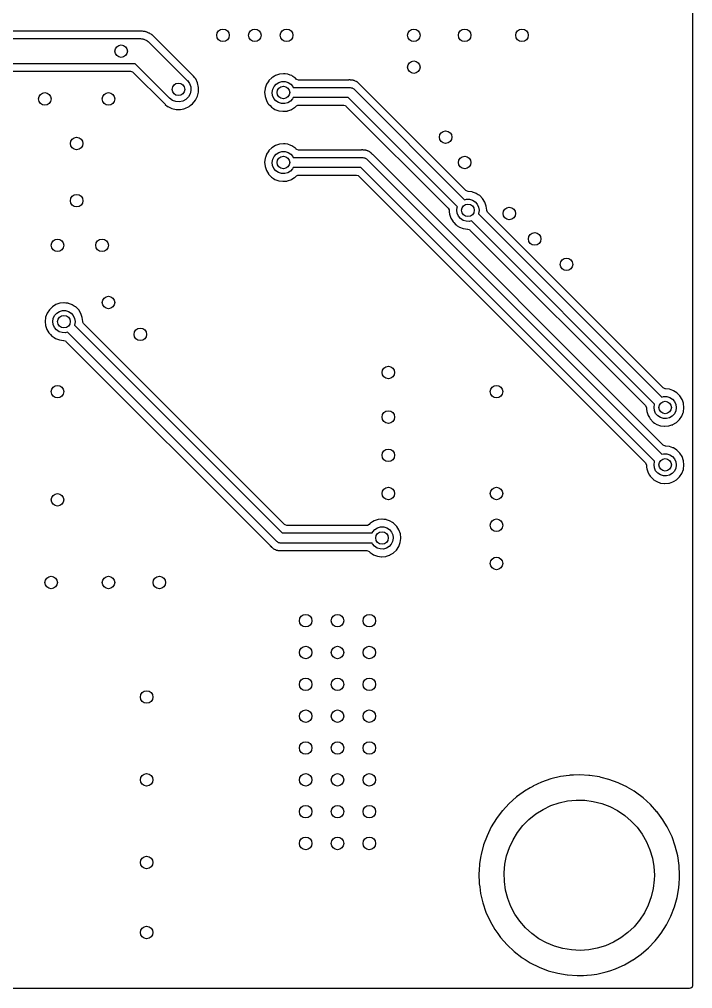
# Model space of a CAD drawing. Extents: x 0.02 to 3.18, y 0.02 to 2.78.
# Drawn here: x 2.12 to 3.178, y 0.022 to 1.545 of the extents above; entities that cross this region are included whole.
import ezdxf

# ---------------------------------------------------------------- set-up
doc = ezdxf.new("R2010")
doc.units = 0
doc.header["$MEASUREMENT"] = 0
doc.layers.add('BLACK', color=7, linetype='CONTINUOUS')

msp = doc.modelspace()

# ---------------------------------------------------------------- linework, layer by layer
at = {"layer": 'BLACK', "linetype": 'CONTINUOUS'}
for p, q in [((3.1782, 2.7732), (3.1782, 0.0268)), ((2.3065, 1.5265), (1.5797, 1.5265)), ((2.3066, 1.5265), (2.3065, 1.5265)), ((2.3065, 1.5265), (2.3065, 1.5265)), ((2.3067, 1.5265), (2.3066, 1.5265)), ((2.3105, 1.5265), (2.3067, 1.5265)), ((2.3067, 1.5265), (2.3067, 1.5265)), ((2.3106, 1.5265), (2.3105, 1.5265)), ((2.312, 1.5265), (2.3106, 1.5265)), ((2.3121, 1.5265), (2.312, 1.5265)), ((2.312, 1.5265), (2.312, 1.5265)), ((2.3134, 1.5265), (2.3121, 1.5265)), ((2.3136, 1.5265), (2.3134, 1.5265)), ((2.3134, 1.5265), (2.3134, 1.5265)), ((2.3153, 1.5261), (2.3136, 1.5265)), ((2.3158, 1.526), (2.3153, 1.5261)), ((2.3175, 1.5258), (2.3158, 1.526)), ((2.3177, 1.5257), (2.3175, 1.5258)), ((2.3187, 1.5254), (2.3177, 1.5257)), ((2.3177, 1.5257), (2.3177, 1.5257)), ((2.3193, 1.5252), (2.3187, 1.5254)), ((2.3195, 1.5252), (2.3193, 1.5252)), ((2.3203, 1.525), (2.3195, 1.5252)), ((2.3205, 1.5249), (2.3203, 1.525)), ((2.3203, 1.525), (2.3203, 1.525)), ((2.3213, 1.5246), (2.3205, 1.5249)), ((2.322, 1.5242), (2.3213, 1.5246)), ((2.3225, 1.524), (2.322, 1.5242)), ((2.3236, 1.5236), (2.3225, 1.524)), ((2.3241, 1.5234), (2.3236, 1.5236)), ((2.3243, 1.5233), (2.3241, 1.5234)), ((2.3252, 1.5227), (2.3243, 1.5233)), ((1.5629, 1.5147), (2.31, 1.5147)), ((2.31, 1.5147), (2.3102, 1.5147)), ((2.3102, 1.5147), (2.3122, 1.5144)), ((2.3122, 1.5144), (2.3142, 1.5142)), ((2.3142, 1.5142), (2.315, 1.5139)), ((2.315, 1.5139), (2.3158, 1.5138)), ((2.3158, 1.5138), (2.3176, 1.513)), ((2.3176, 1.513), (2.3194, 1.5123)), ((2.3194, 1.5123), (2.3201, 1.5118)), ((2.3201, 1.5118), (2.3208, 1.5114)), ((2.3208, 1.5114), (2.3223, 1.5101)), ((2.3223, 1.5101), (2.3239, 1.5089)), ((2.3239, 1.5089), (2.3839, 1.4489)), ((2.3257, 1.5224), (2.3252, 1.5227)), ((2.3269, 1.5218), (2.3257, 1.5224)), ((2.3271, 1.5217), (2.3269, 1.5218)), ((2.3282, 1.5208), (2.3271, 1.5217)), ((2.3286, 1.5205), (2.3282, 1.5208)), ((2.3298, 1.5197), (2.3286, 1.5205)), ((2.33, 1.5196), (2.3298, 1.5197)), ((2.3298, 1.5197), (2.3298, 1.5197)), ((2.3325, 1.5171), (2.33, 1.5196)), ((2.3325, 1.517), (2.3325, 1.5171)), ((2.3325, 1.5171), (2.3325, 1.5171)), ((2.3937, 1.4559), (2.3325, 1.517)), ((2.3018, 1.4753), (0.6332, 1.4753)), ((1.4464, 1.4635), (2.2949, 1.4635)), ((2.2949, 1.4635), (2.2976, 1.4627)), ((2.2976, 1.4627), (2.2984, 1.462)), ((2.3561, 1.4211), (2.3018, 1.4753)), ((2.2984, 1.462), (2.349, 1.4115)), ((2.3839, 1.4489), (2.3841, 1.4487)), ((2.3841, 1.4487), (2.3874, 1.4442)), ((2.3956, 1.4534), (2.3937, 1.4559)), ((2.396, 1.4529), (2.3956, 1.4534)), ((2.3971, 1.4515), (2.396, 1.4529)), ((2.4001, 1.4451), (2.3971, 1.4515)), ((2.512, 1.4484), (2.5109, 1.4469)), ((2.5121, 1.4487), (2.512, 1.4484)), ((2.512, 1.4484), (2.512, 1.4484)), ((2.5168, 1.4533), (2.5121, 1.4487)), ((2.5186, 1.4544), (2.5168, 1.4533)), ((2.5212, 1.456), (2.5186, 1.4544)), ((2.5224, 1.4567), (2.5212, 1.456)), ((2.5287, 1.4588), (2.5224, 1.4567)), ((2.5278, 1.446), (2.5326, 1.4474)), ((2.5289, 1.4589), (2.5287, 1.4588)), ((2.5349, 1.4595), (2.5289, 1.4589)), ((2.5289, 1.4589), (2.5289, 1.4589)), ((2.5326, 1.4474), (2.5376, 1.4473)), ((2.5352, 1.4595), (2.5349, 1.4595)), ((2.5349, 1.4595), (2.5349, 1.4595)), ((2.5379, 1.4592), (2.5352, 1.4595)), ((2.5376, 1.4473), (2.5423, 1.4459)), ((2.5415, 1.4588), (2.5379, 1.4592)), ((2.5417, 1.4588), (2.5415, 1.4588)), ((2.5415, 1.4588), (2.5415, 1.4588)), ((2.542, 1.4587), (2.5417, 1.4588)), ((2.5454, 1.4575), (2.542, 1.4587)), ((2.542, 1.4587), (2.542, 1.4587)), ((2.548, 1.4566), (2.5454, 1.4575)), ((2.5499, 1.4553), (2.548, 1.4566)), ((2.5531, 1.4533), (2.5499, 1.4553)), ((2.5535, 1.453), (2.5531, 1.4533)), ((2.5542, 1.4524), (2.5535, 1.453)), ((2.5553, 1.4512), (2.5542, 1.4524)), ((2.5562, 1.4505), (2.5553, 1.4512)), ((2.5589, 1.4497), (2.5562, 1.4505)), ((2.6374, 1.4497), (2.5589, 1.4497)), ((2.638, 1.4498), (2.6374, 1.4497)), ((2.6383, 1.4498), (2.638, 1.4498)), ((2.638, 1.4498), (2.638, 1.4498)), ((2.6387, 1.4499), (2.6383, 1.4498)), ((2.64, 1.4498), (2.6387, 1.4499)), ((2.6406, 1.4497), (2.64, 1.4498)), ((2.6409, 1.4497), (2.6406, 1.4497)), ((2.6415, 1.4497), (2.6409, 1.4497)), ((2.642, 1.4496), (2.6415, 1.4497)), ((2.6425, 1.4496), (2.642, 1.4496)), ((2.6443, 1.4494), (2.6425, 1.4496)), ((2.6446, 1.4493), (2.6443, 1.4494)), ((2.6448, 1.4493), (2.6446, 1.4493)), ((2.6453, 1.4491), (2.6448, 1.4493)), ((2.6455, 1.4491), (2.6453, 1.4491)), ((2.6458, 1.449), (2.6455, 1.4491)), ((2.6461, 1.4489), (2.6458, 1.449)), ((2.6475, 1.4483), (2.6461, 1.4489)), ((2.6461, 1.4489), (2.6461, 1.4489)), ((2.6478, 1.4481), (2.6475, 1.4483)), ((2.6496, 1.4475), (2.6478, 1.4481)), ((2.6498, 1.4472), (2.6496, 1.4475)), ((2.65, 1.4472), (2.6498, 1.4472)), ((2.6505, 1.4469), (2.65, 1.4472)), ((2.3874, 1.4442), (2.3893, 1.439)), ((2.3896, 1.4334), (2.3884, 1.428)), ((2.3893, 1.439), (2.3896, 1.4334)), ((2.4015, 1.4382), (2.4001, 1.4451)), ((2.4015, 1.4379), (2.4015, 1.4382)), ((2.4015, 1.4328), (2.4015, 1.4379)), ((2.4015, 1.4311), (2.4015, 1.4328)), ((2.5061, 1.4357), (2.5055, 1.4304)), ((2.5063, 1.4367), (2.5061, 1.4357)), ((2.5085, 1.4431), (2.5063, 1.4369)), ((2.5063, 1.4369), (2.5063, 1.4367)), ((2.5063, 1.4367), (2.5063, 1.4367)), ((2.5109, 1.4469), (2.5085, 1.4431)), ((2.5175, 1.4302), (2.5183, 1.4351)), ((2.5183, 1.4351), (2.5204, 1.4396)), ((2.5204, 1.4396), (2.5236, 1.4433)), ((2.5236, 1.4433), (2.5278, 1.446)), ((2.5423, 1.4459), (2.5465, 1.4432)), ((2.5465, 1.4432), (2.5498, 1.4394)), ((2.5498, 1.4394), (2.5505, 1.4379)), ((2.5505, 1.4379), (2.64, 1.4379)), ((2.64, 1.4379), (2.6413, 1.4376)), ((2.6413, 1.4376), (2.6426, 1.4374)), ((2.6426, 1.4374), (2.643, 1.4372)), ((2.643, 1.4372), (2.6434, 1.4371)), ((2.6434, 1.4371), (2.6444, 1.4363)), ((2.6444, 1.4363), (2.6456, 1.4356)), ((2.6456, 1.4356), (2.8196, 1.2615)), ((2.6506, 1.4468), (2.6505, 1.4469)), ((2.6509, 1.4466), (2.6506, 1.4468)), ((2.6512, 1.4464), (2.6509, 1.4466)), ((2.6523, 1.4454), (2.6512, 1.4464)), ((2.6526, 1.4452), (2.6523, 1.4454)), ((2.6528, 1.445), (2.6526, 1.4452)), ((2.6529, 1.4449), (2.6528, 1.445)), ((2.6534, 1.4445), (2.6529, 1.4449)), ((2.6536, 1.4443), (2.6534, 1.4445)), ((2.6546, 1.4434), (2.6536, 1.4443)), ((2.6552, 1.4429), (2.6546, 1.4434)), ((2.6553, 1.4426), (2.6552, 1.4429)), ((2.6556, 1.4423), (2.6553, 1.4426)), ((2.6559, 1.442), (2.6556, 1.4424)), ((2.6556, 1.4424), (2.6556, 1.4423)), ((2.8219, 1.276), (2.6559, 1.442)), ((2.3605, 1.4177), (2.3561, 1.4211)), ((2.3658, 1.4158), (2.3605, 1.4177)), ((2.3817, 1.4192), (2.3768, 1.4165)), ((2.3857, 1.4231), (2.3817, 1.4192)), ((2.3884, 1.428), (2.3857, 1.4231)), ((2.3923, 1.4124), (2.3967, 1.4179)), ((2.3967, 1.4179), (2.3968, 1.4182)), ((2.3968, 1.4182), (2.3988, 1.4223)), ((2.3988, 1.4223), (2.3998, 1.4243)), ((2.3998, 1.4243), (2.4009, 1.4287)), ((2.4009, 1.4287), (2.4013, 1.4304)), ((2.4013, 1.4304), (2.4014, 1.4309)), ((2.4014, 1.4309), (2.4015, 1.4311)), ((2.4014, 1.4309), (2.4014, 1.4309)), ((2.5055, 1.4304), (2.5061, 1.4239)), ((2.5061, 1.4239), (2.5082, 1.4176)), ((2.5082, 1.4176), (2.5084, 1.4172)), ((2.5084, 1.4172), (2.5113, 1.4125)), ((2.5181, 1.4253), (2.5175, 1.4302)), ((2.5201, 1.4207), (2.5181, 1.4253)), ((2.5233, 1.4169), (2.5201, 1.4207)), ((2.5275, 1.4142), (2.5233, 1.4169)), ((2.5495, 1.4202), (2.5462, 1.4165)), ((2.5505, 1.4221), (2.5495, 1.4202)), ((2.6367, 1.4221), (2.5505, 1.4221)), ((2.8084, 1.2505), (2.6367, 1.4221)), ((2.349, 1.4115), (2.3491, 1.4114)), ((2.3491, 1.4114), (2.3491, 1.4114)), ((2.3491, 1.4114), (2.3529, 1.4083)), ((2.3529, 1.4083), (2.3529, 1.4083)), ((2.3529, 1.4083), (2.3531, 1.4082)), ((2.3531, 1.4082), (2.3533, 1.408)), ((2.3533, 1.408), (2.3546, 1.4074)), ((2.3546, 1.4074), (2.3595, 1.4051)), ((2.3595, 1.4051), (2.3664, 1.4035)), ((2.3713, 1.4154), (2.3658, 1.4158)), ((2.3664, 1.4035), (2.3666, 1.4035)), ((2.3666, 1.4035), (2.3666, 1.4035)), ((2.3666, 1.4035), (2.37, 1.4035)), ((2.37, 1.4035), (2.3734, 1.4035)), ((2.3768, 1.4165), (2.3713, 1.4154)), ((2.3734, 1.4035), (2.3784, 1.4046)), ((2.3784, 1.4046), (2.3801, 1.4049)), ((2.3801, 1.4049), (2.3803, 1.405)), ((2.3801, 1.4049), (2.3801, 1.4049)), ((2.3803, 1.405), (2.3867, 1.4081)), ((2.3867, 1.4081), (2.387, 1.4083)), ((2.387, 1.4083), (2.3886, 1.4095)), ((2.3886, 1.4095), (2.3923, 1.4124)), ((2.5113, 1.4125), (2.5116, 1.412)), ((2.5116, 1.412), (2.5118, 1.4118)), ((2.5118, 1.4118), (2.5118, 1.4118)), ((2.5118, 1.4118), (2.514, 1.4095)), ((2.514, 1.4095), (2.5162, 1.4072)), ((2.5162, 1.4072), (2.5164, 1.4071)), ((2.5164, 1.4071), (2.5164, 1.4071)), ((2.5164, 1.4071), (2.5193, 1.4052)), ((2.5193, 1.4052), (2.5217, 1.4036)), ((2.5217, 1.4036), (2.5278, 1.4013)), ((2.5322, 1.4127), (2.5275, 1.4142)), ((2.5278, 1.4013), (2.5281, 1.4013)), ((2.5372, 1.4126), (2.5322, 1.4127)), ((2.542, 1.4139), (2.5372, 1.4126)), ((2.5409, 1.4011), (2.5421, 1.4014)), ((2.5462, 1.4165), (2.542, 1.4139)), ((2.5421, 1.4014), (2.5469, 1.403)), ((2.5469, 1.403), (2.5472, 1.4031)), ((2.5469, 1.403), (2.5469, 1.403)), ((2.5472, 1.4031), (2.5478, 1.4035)), ((2.5478, 1.4035), (2.5526, 1.4063)), ((2.5526, 1.4063), (2.5529, 1.4065)), ((2.5526, 1.4063), (2.5526, 1.4063)), ((2.5529, 1.4065), (2.5544, 1.4079)), ((2.5544, 1.4079), (2.5554, 1.4089)), ((2.5554, 1.4089), (2.5579, 1.4102)), ((2.5579, 1.4102), (2.5589, 1.4103)), ((2.5589, 1.4103), (2.6298, 1.4103)), ((2.6298, 1.4103), (2.6325, 1.4095)), ((2.6325, 1.4095), (2.6333, 1.4088)), ((2.6333, 1.4088), (2.7941, 1.2481)), ((2.5281, 1.4013), (2.5281, 1.4013)), ((2.5281, 1.4013), (2.5341, 1.4005)), ((2.5341, 1.4005), (2.5341, 1.4005)), ((2.5341, 1.4005), (2.5344, 1.4005)), ((2.5344, 1.4005), (2.5347, 1.4005)), ((2.5347, 1.4005), (2.5407, 1.401)), ((2.5347, 1.4005), (2.5347, 1.4005)), ((2.5407, 1.401), (2.5409, 1.4011)), ((2.5168, 1.3433), (2.5121, 1.3387)), ((2.5224, 1.3467), (2.5168, 1.3433)), ((2.5287, 1.3489), (2.5224, 1.3467)), ((2.5289, 1.3489), (2.5287, 1.3489)), ((2.5349, 1.3495), (2.5289, 1.3489)), ((2.5289, 1.3489), (2.5289, 1.3489)), ((2.5352, 1.3495), (2.5349, 1.3495)), ((2.5349, 1.3495), (2.5349, 1.3495)), ((2.5379, 1.3492), (2.5352, 1.3495)), ((2.5415, 1.3488), (2.5379, 1.3492)), ((2.5417, 1.3488), (2.5415, 1.3488)), ((2.5415, 1.3488), (2.5415, 1.3488)), ((2.542, 1.3487), (2.5417, 1.3488)), ((2.5469, 1.3469), (2.542, 1.3487)), ((2.542, 1.3487), (2.542, 1.3487)), ((2.548, 1.3465), (2.5469, 1.3469)), ((2.55, 1.3453), (2.548, 1.3465)), ((2.5531, 1.3433), (2.55, 1.3453)), ((2.5535, 1.343), (2.5531, 1.3433)), ((2.5545, 1.342), (2.5535, 1.343)), ((2.5553, 1.3412), (2.5545, 1.342)), ((2.5562, 1.3405), (2.5553, 1.3412)), ((2.5589, 1.3397), (2.5562, 1.3405)), ((2.5062, 1.3264), (2.5055, 1.3204)), ((2.5063, 1.3267), (2.5062, 1.3264)), ((2.5066, 1.3277), (2.5063, 1.327)), ((2.5063, 1.327), (2.5063, 1.3267)), ((2.5063, 1.3267), (2.5063, 1.3267)), ((2.5084, 1.3329), (2.5066, 1.3277)), ((2.5085, 1.3331), (2.5084, 1.3329)), ((2.5084, 1.3329), (2.5084, 1.3329)), ((2.511, 1.337), (2.5085, 1.3331)), ((2.512, 1.3384), (2.511, 1.337)), ((2.5121, 1.3387), (2.512, 1.3384)), ((2.512, 1.3384), (2.512, 1.3384)), ((2.5183, 1.3251), (2.5204, 1.3296)), ((2.5204, 1.3296), (2.5236, 1.3333)), ((2.5236, 1.3333), (2.5278, 1.336)), ((2.5278, 1.336), (2.5326, 1.3374)), ((2.5326, 1.3374), (2.5376, 1.3373)), ((2.5376, 1.3373), (2.5423, 1.3359)), ((2.5423, 1.3359), (2.5465, 1.3332)), ((2.5465, 1.3332), (2.5498, 1.3294)), ((2.5498, 1.3294), (2.5505, 1.3279)), ((2.5505, 1.3279), (2.66, 1.3279)), ((2.6574, 1.3397), (2.5589, 1.3397)), ((2.658, 1.3398), (2.6574, 1.3397)), ((2.6583, 1.3398), (2.658, 1.3398)), ((2.658, 1.3398), (2.658, 1.3398)), ((2.6587, 1.3399), (2.6583, 1.3398)), ((2.66, 1.3398), (2.6587, 1.3399)), ((2.6606, 1.3397), (2.66, 1.3398)), ((2.66, 1.3279), (2.6613, 1.3276)), ((2.6609, 1.3397), (2.6606, 1.3397)), ((2.6615, 1.3397), (2.6609, 1.3397)), ((2.6613, 1.3276), (2.6626, 1.3274)), ((2.662, 1.3396), (2.6615, 1.3397)), ((2.6625, 1.3396), (2.662, 1.3396)), ((2.6643, 1.3394), (2.6625, 1.3396)), ((2.6626, 1.3274), (2.663, 1.3272)), ((2.663, 1.3272), (2.6634, 1.3271)), ((2.6634, 1.3271), (2.6644, 1.3263)), ((2.6646, 1.3393), (2.6643, 1.3394)), ((2.6644, 1.3263), (2.6656, 1.3256)), ((2.6648, 1.3393), (2.6646, 1.3393)), ((2.6653, 1.3391), (2.6648, 1.3393)), ((2.6655, 1.3391), (2.6653, 1.3391)), ((2.6658, 1.339), (2.6655, 1.3391)), ((2.6656, 1.3256), (3.1296, 0.8615)), ((2.6661, 1.3389), (2.6658, 1.339)), ((2.6675, 1.3383), (2.6661, 1.3389)), ((2.6661, 1.3389), (2.6661, 1.3389)), ((2.6679, 1.3381), (2.6675, 1.3383)), ((2.6686, 1.3378), (2.6679, 1.3381)), ((2.6696, 1.3375), (2.6686, 1.3378)), ((2.6698, 1.3373), (2.6696, 1.3375)), ((2.67, 1.3372), (2.6698, 1.3373)), ((2.6705, 1.3369), (2.67, 1.3372)), ((2.6706, 1.3368), (2.6705, 1.3369)), ((2.6709, 1.3366), (2.6706, 1.3368)), ((2.6712, 1.3364), (2.6709, 1.3366)), ((2.6723, 1.3354), (2.6712, 1.3364)), ((2.6726, 1.3352), (2.6723, 1.3354)), ((2.6727, 1.3351), (2.6726, 1.3352)), ((2.6729, 1.3349), (2.6727, 1.3351)), ((2.6734, 1.3345), (2.6729, 1.3349)), ((2.6736, 1.3343), (2.6734, 1.3345)), ((2.6746, 1.3334), (2.6736, 1.3343)), ((2.6752, 1.3329), (2.6746, 1.3334)), ((2.6753, 1.3326), (2.6752, 1.3329)), ((2.6756, 1.3323), (2.6753, 1.3326)), ((2.6759, 1.332), (2.6756, 1.3323)), ((2.6756, 1.3323), (2.6756, 1.3323)), ((3.1319, 0.876), (2.6759, 1.332)), ((2.5055, 1.3204), (2.5061, 1.3139)), ((2.5061, 1.3139), (2.5082, 1.3076)), ((2.5175, 1.3202), (2.5183, 1.3251)), ((2.5181, 1.3153), (2.5175, 1.3202)), ((2.5201, 1.3107), (2.5181, 1.3153)), ((2.5233, 1.3069), (2.5201, 1.3107)), ((2.5495, 1.3102), (2.5462, 1.3065)), ((2.5505, 1.3121), (2.5495, 1.3102)), ((2.6567, 1.3121), (2.5505, 1.3121)), ((3.1184, 0.8505), (2.6567, 1.3121)), ((2.5082, 1.3076), (2.5083, 1.3074)), ((2.5083, 1.3074), (2.5114, 1.3023)), ((2.5114, 1.3023), (2.5116, 1.302)), ((2.5116, 1.302), (2.5118, 1.3018)), ((2.5118, 1.3018), (2.5118, 1.3018)), ((2.5118, 1.3018), (2.5132, 1.3003)), ((2.5132, 1.3003), (2.5162, 1.2972)), ((2.5162, 1.2972), (2.5164, 1.2971)), ((2.5164, 1.2971), (2.5164, 1.2971)), ((2.5164, 1.2971), (2.5196, 1.295)), ((2.5196, 1.295), (2.5217, 1.2936)), ((2.5275, 1.3042), (2.5233, 1.3069)), ((2.5322, 1.3027), (2.5275, 1.3042)), ((2.5372, 1.3026), (2.5322, 1.3027)), ((2.542, 1.3039), (2.5372, 1.3026)), ((2.5462, 1.3065), (2.542, 1.3039)), ((2.5484, 1.2938), (2.5526, 1.2963)), ((2.5526, 1.2963), (2.5529, 1.2965)), ((2.5526, 1.2963), (2.5526, 1.2963)), ((2.5529, 1.2965), (2.5554, 1.2989)), ((2.5554, 1.2989), (2.5579, 1.3002)), ((2.5579, 1.3002), (2.5589, 1.3003)), ((2.5589, 1.3003), (2.6498, 1.3003)), ((2.6498, 1.3003), (2.6525, 1.2995)), ((2.6525, 1.2995), (2.6533, 1.2988)), ((2.6533, 1.2988), (3.1041, 0.8481)), ((2.5217, 1.2936), (2.5278, 1.2913)), ((2.5278, 1.2913), (2.5281, 1.2913)), ((2.5281, 1.2913), (2.5281, 1.2913)), ((2.5281, 1.2913), (2.5341, 1.2905)), ((2.5341, 1.2905), (2.5341, 1.2905)), ((2.5341, 1.2905), (2.5344, 1.2905)), ((2.5344, 1.2905), (2.5347, 1.2905)), ((2.5347, 1.2905), (2.5407, 1.291)), ((2.5347, 1.2905), (2.5347, 1.2905)), ((2.5407, 1.291), (2.5409, 1.2911)), ((2.5409, 1.2911), (2.5432, 1.2918)), ((2.5432, 1.2918), (2.5469, 1.293)), ((2.5469, 1.293), (2.5472, 1.2931)), ((2.5469, 1.293), (2.5469, 1.293)), ((2.5472, 1.2931), (2.5484, 1.2938)), ((2.8227, 1.2753), (2.8219, 1.276)), ((2.8252, 1.2746), (2.8227, 1.2753)), ((2.8252, 1.2745), (2.8252, 1.2746)), ((2.8255, 1.2745), (2.8252, 1.2745)), ((2.8315, 1.2738), (2.8255, 1.2745)), ((2.8255, 1.2745), (2.8255, 1.2745)), ((2.8317, 1.2738), (2.8315, 1.2738)), ((2.8315, 1.2738), (2.8315, 1.2738)), ((2.832, 1.2737), (2.8317, 1.2738)), ((2.837, 1.2719), (2.832, 1.2737)), ((2.832, 1.2737), (2.832, 1.2737)), ((2.838, 1.2715), (2.837, 1.2719)), ((2.8413, 1.2694), (2.838, 1.2715)), ((2.8425, 1.2687), (2.8413, 1.2694)), ((2.8435, 1.268), (2.8425, 1.2687)), ((2.8481, 1.2633), (2.8435, 1.268)), ((2.8075, 1.2452), (2.8083, 1.2501)), ((2.8083, 1.2501), (2.8084, 1.2505)), ((2.8196, 1.2615), (2.8226, 1.2624)), ((2.8226, 1.2624), (2.8276, 1.2623)), ((2.8276, 1.2623), (2.8323, 1.2609)), ((2.8323, 1.2609), (2.8365, 1.2582)), ((2.8365, 1.2582), (2.8398, 1.2544)), ((2.8398, 1.2544), (2.8418, 1.2499)), ((2.8418, 1.2499), (2.8425, 1.245)), ((2.8516, 1.2578), (2.8481, 1.2633)), ((2.8517, 1.2575), (2.8516, 1.2578)), ((2.8534, 1.2528), (2.8517, 1.2575)), ((2.8538, 1.2515), (2.8534, 1.2528)), ((2.8538, 1.2513), (2.8538, 1.2515)), ((2.8545, 1.245), (2.8538, 1.2513)), ((2.7941, 1.2481), (2.7954, 1.2456)), ((2.7954, 1.2456), (2.7955, 1.245)), ((2.7955, 1.245), (2.7957, 1.2425)), ((2.7957, 1.2425), (2.7961, 1.2389)), ((2.7961, 1.2389), (2.7982, 1.2326)), ((2.8081, 1.2403), (2.8075, 1.2452)), ((2.8101, 1.2357), (2.8081, 1.2403)), ((2.8133, 1.2319), (2.8101, 1.2357)), ((2.8417, 1.2397), (2.8416, 1.2395)), ((2.8416, 1.2395), (3.1296, 0.9515)), ((2.8425, 1.2446), (2.8417, 1.2397)), ((2.8425, 1.245), (2.8425, 1.2446)), ((2.8546, 1.2444), (2.8545, 1.245)), ((2.8545, 1.245), (2.8545, 1.245)), ((2.856, 1.2419), (2.8546, 1.2444)), ((3.1319, 0.966), (2.856, 1.2419)), ((2.7982, 1.2326), (2.7983, 1.2324)), ((2.7983, 1.2324), (2.8002, 1.2293)), ((2.8002, 1.2293), (2.8016, 1.227)), ((2.8016, 1.227), (2.8018, 1.2268)), ((2.8018, 1.2268), (2.8018, 1.2268)), ((2.8018, 1.2268), (2.8027, 1.2258)), ((2.8027, 1.2258), (2.8062, 1.2222)), ((2.8062, 1.2222), (2.8064, 1.2221)), ((2.8064, 1.2221), (2.8064, 1.2221)), ((2.8064, 1.2221), (2.8083, 1.2208)), ((2.8083, 1.2208), (2.8117, 1.2186)), ((2.8117, 1.2186), (2.8178, 1.2163)), ((2.8175, 1.2292), (2.8133, 1.2319)), ((2.8222, 1.2277), (2.8175, 1.2292)), ((2.8272, 1.2276), (2.8222, 1.2277)), ((2.8304, 1.2285), (2.8272, 1.2276)), ((3.1184, 0.9405), (2.8304, 1.2285)), ((2.8178, 1.2163), (2.8181, 1.2163)), ((2.8181, 1.2163), (2.8181, 1.2163)), ((2.8181, 1.2163), (2.8241, 1.2155)), ((2.8241, 1.2155), (2.8241, 1.2155)), ((2.8241, 1.2155), (2.8244, 1.2155)), ((2.8244, 1.2155), (2.8247, 1.2155)), ((2.8247, 1.2155), (2.8247, 1.2155)), ((2.8247, 1.2155), (2.8274, 1.2147)), ((2.8274, 1.2147), (2.8281, 1.214)), ((2.8281, 1.214), (3.1041, 0.9381)), ((2.1774, 1.0967), (2.1718, 1.0933)), ((2.1837, 1.0989), (2.1774, 1.0967)), ((2.1839, 1.0989), (2.1837, 1.0989)), ((2.1899, 1.0995), (2.1839, 1.0989)), ((2.1839, 1.0989), (2.1839, 1.0989)), ((2.1902, 1.0995), (2.1899, 1.0995)), ((2.1899, 1.0995), (2.1899, 1.0995)), ((2.1928, 1.0992), (2.1902, 1.0995)), ((2.1965, 1.0988), (2.1928, 1.0992)), ((2.1967, 1.0988), (2.1965, 1.0988)), ((2.1965, 1.0988), (2.1965, 1.0988)), ((2.197, 1.0987), (2.1967, 1.0988)), ((2.202, 1.0969), (2.197, 1.0987)), ((2.197, 1.0987), (2.197, 1.0987)), ((2.2029, 1.0965), (2.202, 1.0969)), ((2.1635, 1.0831), (2.1613, 1.077)), ((2.1671, 1.0887), (2.1635, 1.0831)), ((2.1718, 1.0933), (2.1671, 1.0887)), ((2.1754, 1.0796), (2.1787, 1.0833)), ((2.1787, 1.0833), (2.1829, 1.086)), ((2.1829, 1.086), (2.1876, 1.0874)), ((2.1876, 1.0874), (2.1926, 1.0873)), ((2.1926, 1.0873), (2.1974, 1.0859)), ((2.1974, 1.0859), (2.2015, 1.0832)), ((2.2015, 1.0832), (2.2048, 1.0794)), ((2.2063, 1.0944), (2.2029, 1.0965)), ((2.2081, 1.0933), (2.2063, 1.0944)), ((2.2085, 1.093), (2.2081, 1.0933)), ((2.2132, 1.0883), (2.2085, 1.093)), ((2.2166, 1.0828), (2.2132, 1.0883)), ((2.2188, 1.0765), (2.2166, 1.0828)), ((2.1612, 1.0763), (2.1605, 1.0704)), ((2.1605, 1.0704), (2.1611, 1.0639)), ((2.1613, 1.0767), (2.1612, 1.0763)), ((2.1613, 1.077), (2.1613, 1.0767)), ((2.1613, 1.0767), (2.1613, 1.0767)), ((2.1725, 1.0702), (2.1732, 1.0751)), ((2.1731, 1.0653), (2.1725, 1.0702)), ((2.1732, 1.0751), (2.1754, 1.0796)), ((2.2048, 1.0794), (2.2068, 1.0749)), ((2.2075, 1.0696), (2.2067, 1.0647)), ((2.2068, 1.0749), (2.2075, 1.07)), ((2.2075, 1.07), (2.2075, 1.0696)), ((2.2188, 1.0763), (2.2188, 1.0765)), ((2.2195, 1.07), (2.2188, 1.0763)), ((2.2196, 1.0694), (2.2195, 1.07)), ((2.2195, 1.07), (2.2195, 1.07)), ((2.221, 1.0669), (2.2196, 1.0694)), ((2.5367, 0.7512), (2.221, 1.0669)), ((2.1611, 1.0639), (2.1632, 1.0576)), ((2.1632, 1.0576), (2.1633, 1.0574)), ((2.1633, 1.0574), (2.1663, 1.0525)), ((2.1663, 1.0525), (2.1666, 1.052)), ((2.1666, 1.052), (2.1668, 1.0518)), ((2.1668, 1.0518), (2.1668, 1.0518)), ((2.1668, 1.0518), (2.1687, 1.0498)), ((2.1751, 1.0607), (2.1731, 1.0653)), ((2.1783, 1.0569), (2.1751, 1.0607)), ((2.1825, 1.0542), (2.1783, 1.0569)), ((2.1872, 1.0527), (2.1825, 1.0542)), ((2.1922, 1.0526), (2.1872, 1.0527)), ((2.1954, 1.0535), (2.1922, 1.0526)), ((2.5244, 0.7244), (2.1954, 1.0535)), ((2.2067, 1.0647), (2.2066, 1.0645)), ((2.2066, 1.0645), (2.5333, 0.7379)), ((2.1687, 1.0498), (2.1712, 1.0472)), ((2.1712, 1.0472), (2.1714, 1.0471)), ((2.1714, 1.0471), (2.1714, 1.0471)), ((2.1714, 1.0471), (2.1746, 1.045)), ((2.1746, 1.045), (2.1767, 1.0436)), ((2.1767, 1.0436), (2.1829, 1.0413)), ((2.1829, 1.0413), (2.1831, 1.0413)), ((2.1831, 1.0413), (2.1831, 1.0413)), ((2.1831, 1.0413), (2.1891, 1.0405)), ((2.1891, 1.0405), (2.1891, 1.0405)), ((2.1891, 1.0405), (2.1894, 1.0405)), ((2.1894, 1.0405), (2.1897, 1.0405)), ((2.1897, 1.0405), (2.1897, 1.0405)), ((2.1897, 1.0405), (2.1923, 1.0396)), ((2.1923, 1.0396), (2.1931, 1.039)), ((2.1931, 1.039), (2.5141, 0.718)), ((3.1327, 0.9653), (3.1319, 0.966)), ((3.1352, 0.9646), (3.1327, 0.9653)), ((3.1352, 0.9645), (3.1352, 0.9646)), ((3.1355, 0.9645), (3.1352, 0.9645)), ((3.1415, 0.9638), (3.1355, 0.9645)), ((3.1355, 0.9645), (3.1355, 0.9645)), ((3.1417, 0.9638), (3.1415, 0.9638)), ((3.1415, 0.9638), (3.1415, 0.9638)), ((3.142, 0.9637), (3.1417, 0.9638)), ((3.147, 0.9619), (3.142, 0.9637)), ((3.142, 0.9637), (3.142, 0.9637)), ((3.1479, 0.9615), (3.147, 0.9619)), ((3.1535, 0.958), (3.1479, 0.9615)), ((3.1296, 0.9515), (3.1326, 0.9524)), ((3.1326, 0.9524), (3.1376, 0.9523)), ((3.1376, 0.9523), (3.1423, 0.9509)), ((3.1423, 0.9509), (3.1465, 0.9482)), ((3.1465, 0.9482), (3.1498, 0.9444)), ((3.1498, 0.9444), (3.1518, 0.9399)), ((3.1582, 0.9533), (3.1535, 0.958)), ((3.1616, 0.9478), (3.1582, 0.9533)), ((3.1621, 0.9465), (3.1616, 0.9478)), ((3.1637, 0.9419), (3.1621, 0.9465)), ((3.1041, 0.9381), (3.1054, 0.9356)), ((3.1054, 0.9356), (3.1055, 0.935)), ((3.1055, 0.935), (3.1058, 0.9325)), ((3.1058, 0.9325), (3.1061, 0.9289)), ((3.1175, 0.9352), (3.1183, 0.9401)), ((3.1181, 0.9303), (3.1175, 0.9352)), ((3.1201, 0.9257), (3.1181, 0.9303)), ((3.1183, 0.9401), (3.1184, 0.9405)), ((3.1517, 0.9297), (3.1495, 0.9252)), ((3.1525, 0.9346), (3.1517, 0.9297)), ((3.1518, 0.9399), (3.1525, 0.935)), ((3.1525, 0.935), (3.1525, 0.9346)), ((3.1638, 0.9415), (3.1637, 0.9419)), ((3.1637, 0.9286), (3.1645, 0.934)), ((3.1645, 0.935), (3.1638, 0.9415)), ((3.1645, 0.9342), (3.1645, 0.935)), ((3.1645, 0.934), (3.1645, 0.9342)), ((3.1645, 0.934), (3.1645, 0.934)), ((3.1061, 0.9289), (3.1082, 0.9226)), ((3.1082, 0.9226), (3.1083, 0.9224)), ((3.1083, 0.9224), (3.1102, 0.9193)), ((3.1102, 0.9193), (3.1116, 0.917)), ((3.1116, 0.917), (3.1162, 0.9122)), ((3.1233, 0.9219), (3.1201, 0.9257)), ((3.1275, 0.9192), (3.1233, 0.9219)), ((3.1322, 0.9177), (3.1275, 0.9192)), ((3.1372, 0.9176), (3.1322, 0.9177)), ((3.142, 0.9189), (3.1372, 0.9176)), ((3.1462, 0.9215), (3.142, 0.9189)), ((3.1495, 0.9252), (3.1462, 0.9215)), ((3.1529, 0.9115), (3.1576, 0.916)), ((3.1576, 0.916), (3.1613, 0.9215)), ((3.1613, 0.9215), (3.1628, 0.9255)), ((3.1628, 0.9255), (3.1635, 0.9274)), ((3.1635, 0.9274), (3.1636, 0.9277)), ((3.1635, 0.9274), (3.1635, 0.9274)), ((3.1636, 0.9277), (3.1637, 0.9286)), ((3.1162, 0.9122), (3.1164, 0.9121)), ((3.1164, 0.9121), (3.1164, 0.9121)), ((3.1164, 0.9121), (3.1185, 0.9107)), ((3.1185, 0.9107), (3.1217, 0.9086)), ((3.1217, 0.9086), (3.1279, 0.9063)), ((3.1279, 0.9063), (3.1281, 0.9063)), ((3.1281, 0.9063), (3.1281, 0.9063)), ((3.1281, 0.9063), (3.1341, 0.9055)), ((3.1341, 0.9055), (3.1341, 0.9055)), ((3.1341, 0.9055), (3.1344, 0.9055)), ((3.1344, 0.9055), (3.1347, 0.9055)), ((3.1347, 0.9055), (3.1407, 0.906)), ((3.1347, 0.9055), (3.1347, 0.9055)), ((3.1407, 0.906), (3.1409, 0.9061)), ((3.1409, 0.9061), (3.1457, 0.9076)), ((3.1457, 0.9076), (3.1469, 0.908)), ((3.1469, 0.908), (3.1472, 0.9081)), ((3.1469, 0.908), (3.1469, 0.908)), ((3.1472, 0.9081), (3.1518, 0.9109)), ((3.1518, 0.9109), (3.1526, 0.9113)), ((3.1526, 0.9113), (3.1529, 0.9115)), ((3.1526, 0.9113), (3.1526, 0.9113)), ((3.1327, 0.8753), (3.1319, 0.876)), ((3.1352, 0.8746), (3.1327, 0.8753)), ((3.1352, 0.8745), (3.1352, 0.8746)), ((3.1355, 0.8745), (3.1352, 0.8745)), ((3.1415, 0.8738), (3.1355, 0.8745)), ((3.1355, 0.8745), (3.1355, 0.8745)), ((3.1417, 0.8738), (3.1415, 0.8738)), ((3.1415, 0.8738), (3.1415, 0.8738)), ((3.142, 0.8737), (3.1417, 0.8738)), ((3.147, 0.8719), (3.142, 0.8737)), ((3.142, 0.8737), (3.142, 0.8737)), ((3.1479, 0.8715), (3.147, 0.8719)), ((3.1535, 0.868), (3.1479, 0.8715)), ((3.1296, 0.8615), (3.1326, 0.8624)), ((3.1326, 0.8624), (3.1376, 0.8623)), ((3.1376, 0.8623), (3.1423, 0.8609)), ((3.1423, 0.8609), (3.1465, 0.8582)), ((3.1465, 0.8582), (3.1498, 0.8544)), ((3.1498, 0.8544), (3.1518, 0.8499)), ((3.1582, 0.8633), (3.1535, 0.868)), ((3.1616, 0.8578), (3.1582, 0.8633)), ((3.1638, 0.8515), (3.1616, 0.8578)), ((3.1041, 0.8481), (3.1054, 0.8456)), ((3.1054, 0.8456), (3.1055, 0.845)), ((3.1055, 0.845), (3.1059, 0.8414)), ((3.1059, 0.8414), (3.1061, 0.8389)), ((3.1061, 0.8389), (3.1082, 0.8326)), ((3.1175, 0.8452), (3.1183, 0.8501)), ((3.1181, 0.8403), (3.1175, 0.8452)), ((3.1201, 0.8357), (3.1181, 0.8403)), ((3.1183, 0.8501), (3.1184, 0.8505)), ((3.1517, 0.8397), (3.1495, 0.8352)), ((3.1525, 0.8446), (3.1517, 0.8397)), ((3.1518, 0.8499), (3.1525, 0.845)), ((3.1525, 0.845), (3.1525, 0.8446)), ((3.1636, 0.8377), (3.1638, 0.8388)), ((3.1645, 0.845), (3.1638, 0.8515)), ((3.1638, 0.8388), (3.1645, 0.844)), ((3.1645, 0.8442), (3.1645, 0.845)), ((3.1645, 0.844), (3.1645, 0.8442)), ((3.1645, 0.844), (3.1645, 0.844)), ((3.1082, 0.8326), (3.1083, 0.8324)), ((3.1083, 0.8324), (3.1105, 0.8289)), ((3.1105, 0.8289), (3.1116, 0.827)), ((3.1116, 0.827), (3.1162, 0.8222)), ((3.1233, 0.8319), (3.1201, 0.8357)), ((3.1275, 0.8292), (3.1233, 0.8319)), ((3.1322, 0.8277), (3.1275, 0.8292)), ((3.1372, 0.8276), (3.1322, 0.8277)), ((3.142, 0.8289), (3.1372, 0.8276)), ((3.1462, 0.8315), (3.142, 0.8289)), ((3.1495, 0.8352), (3.1462, 0.8315)), ((3.1529, 0.8215), (3.1576, 0.826)), ((3.1576, 0.826), (3.1613, 0.8315)), ((3.1613, 0.8315), (3.1636, 0.8377)), ((3.1162, 0.8222), (3.1164, 0.8221)), ((3.1164, 0.8221), (3.1164, 0.8221)), ((3.1164, 0.8221), (3.1196, 0.82)), ((3.1196, 0.82), (3.1217, 0.8186)), ((3.1217, 0.8186), (3.1279, 0.8163)), ((3.1279, 0.8163), (3.1281, 0.8163)), ((3.1281, 0.8163), (3.1281, 0.8163)), ((3.1281, 0.8163), (3.1341, 0.8155)), ((3.1341, 0.8155), (3.1341, 0.8155)), ((3.1341, 0.8155), (3.1344, 0.8155)), ((3.1344, 0.8155), (3.1347, 0.8155)), ((3.1347, 0.8155), (3.1407, 0.816)), ((3.1347, 0.8155), (3.1347, 0.8155)), ((3.1407, 0.816), (3.1409, 0.8161)), ((3.1409, 0.8161), (3.1421, 0.8164)), ((3.1421, 0.8164), (3.1469, 0.818)), ((3.1469, 0.818), (3.1472, 0.8181)), ((3.1469, 0.818), (3.1469, 0.818)), ((3.1472, 0.8181), (3.1494, 0.8194)), ((3.1494, 0.8194), (3.1526, 0.8213)), ((3.1526, 0.8213), (3.1529, 0.8215)), ((3.1526, 0.8213), (3.1526, 0.8213)), ((2.5375, 0.7505), (2.5367, 0.7512)), ((2.5402, 0.7497), (2.5375, 0.7505)), ((2.6662, 0.7497), (2.5402, 0.7497)), ((2.6671, 0.7498), (2.6662, 0.7497)), ((2.6696, 0.7511), (2.6671, 0.7498)), ((2.6716, 0.7531), (2.6696, 0.7511)), ((2.6718, 0.7533), (2.6716, 0.7531)), ((2.6716, 0.7531), (2.6716, 0.7531)), ((2.6721, 0.7534), (2.6718, 0.7533)), ((2.6751, 0.7553), (2.6721, 0.7534)), ((2.6721, 0.7534), (2.6721, 0.7534)), ((2.6774, 0.7567), (2.6751, 0.7553)), ((2.6837, 0.7588), (2.6774, 0.7567)), ((2.6829, 0.746), (2.6876, 0.7474)), ((2.6839, 0.7589), (2.6837, 0.7588)), ((2.6899, 0.7595), (2.6839, 0.7589)), ((2.6839, 0.7589), (2.6839, 0.7589)), ((2.6876, 0.7474), (2.6926, 0.7473)), ((2.6902, 0.7595), (2.6899, 0.7595)), ((2.6899, 0.7595), (2.6899, 0.7595)), ((2.6928, 0.7592), (2.6902, 0.7595)), ((2.6926, 0.7473), (2.6974, 0.7459)), ((2.6965, 0.7588), (2.6928, 0.7592)), ((2.6967, 0.7588), (2.6965, 0.7588)), ((2.6965, 0.7588), (2.6965, 0.7588)), ((2.697, 0.7587), (2.6967, 0.7588)), ((2.702, 0.7569), (2.697, 0.7587)), ((2.697, 0.7587), (2.697, 0.7587)), ((2.7029, 0.7565), (2.702, 0.7569)), ((2.7063, 0.7544), (2.7029, 0.7565)), ((2.7081, 0.7533), (2.7063, 0.7544)), ((2.7085, 0.753), (2.7081, 0.7533)), ((2.7132, 0.7483), (2.7085, 0.753)), ((2.7166, 0.7428), (2.7132, 0.7483)), ((2.5333, 0.7379), (2.6745, 0.7379)), ((2.6745, 0.7379), (2.6754, 0.7396)), ((2.6754, 0.7396), (2.6787, 0.7433)), ((2.6787, 0.7433), (2.6829, 0.746)), ((2.6974, 0.7459), (2.7015, 0.7432)), ((2.7015, 0.7432), (2.7048, 0.7394)), ((2.7048, 0.7394), (2.7068, 0.7349)), ((2.7068, 0.7349), (2.7075, 0.73)), ((2.7188, 0.7365), (2.7166, 0.7428)), ((2.7195, 0.73), (2.7188, 0.7365)), ((2.5141, 0.718), (2.5144, 0.7177)), ((2.5144, 0.7177), (2.5144, 0.7177)), ((2.5144, 0.7177), (2.5147, 0.7174)), ((2.5147, 0.7174), (2.5148, 0.7171)), ((2.5148, 0.7171), (2.5151, 0.7169)), ((2.5151, 0.7169), (2.5151, 0.7169)), ((2.5151, 0.7169), (2.5164, 0.7157)), ((2.5255, 0.7237), (2.5244, 0.7244)), ((2.5266, 0.7229), (2.5255, 0.7237)), ((2.527, 0.7228), (2.5266, 0.7229)), ((2.5274, 0.7226), (2.527, 0.7228)), ((2.5287, 0.7224), (2.5274, 0.7226)), ((2.53, 0.7221), (2.5287, 0.7224)), ((2.6745, 0.7221), (2.53, 0.7221)), ((2.6751, 0.7207), (2.6745, 0.7221)), ((2.6783, 0.7169), (2.6751, 0.7207)), ((2.6825, 0.7142), (2.6783, 0.7169)), ((2.7012, 0.7165), (2.697, 0.7139)), ((2.7045, 0.7202), (2.7012, 0.7165)), ((2.7067, 0.7247), (2.7045, 0.7202)), ((2.7075, 0.7296), (2.7067, 0.7247)), ((2.7075, 0.73), (2.7075, 0.7296)), ((2.7126, 0.711), (2.7163, 0.7165)), ((2.7163, 0.7165), (2.7186, 0.7227)), ((2.7186, 0.7227), (2.7195, 0.7292)), ((2.7195, 0.7292), (2.7195, 0.73)), ((2.5164, 0.7157), (2.5166, 0.7155)), ((2.5166, 0.7155), (2.5171, 0.7151)), ((2.5171, 0.7151), (2.5172, 0.715)), ((2.5172, 0.715), (2.5172, 0.715)), ((2.5172, 0.715), (2.5174, 0.7148)), ((2.5174, 0.7148), (2.5177, 0.7146)), ((2.5177, 0.7146), (2.5191, 0.7134)), ((2.5191, 0.7134), (2.5194, 0.7132)), ((2.5194, 0.7132), (2.5195, 0.7131)), ((2.5195, 0.7131), (2.52, 0.7128)), ((2.52, 0.7128), (2.5202, 0.7127)), ((2.5202, 0.7127), (2.5204, 0.7125)), ((2.5204, 0.7125), (2.5222, 0.7119)), ((2.5222, 0.7119), (2.5225, 0.7117)), ((2.5225, 0.7117), (2.5242, 0.711)), ((2.5242, 0.711), (2.5245, 0.7109)), ((2.5245, 0.7109), (2.5247, 0.7109)), ((2.5247, 0.7109), (2.5253, 0.7107)), ((2.5253, 0.7107), (2.5254, 0.7107)), ((2.5254, 0.7107), (2.5257, 0.7106)), ((2.5257, 0.7106), (2.5261, 0.7105)), ((2.5261, 0.7105), (2.5261, 0.7105)), ((2.5261, 0.7105), (2.5276, 0.7104)), ((2.5276, 0.7104), (2.528, 0.7104)), ((2.528, 0.7104), (2.5285, 0.7103)), ((2.5285, 0.7103), (2.5291, 0.7103)), ((2.5291, 0.7103), (2.5294, 0.7103)), ((2.5294, 0.7103), (2.5314, 0.7101)), ((2.5314, 0.7101), (2.5317, 0.7102)), ((2.5317, 0.7102), (2.532, 0.7102)), ((2.532, 0.7102), (2.5326, 0.7103)), ((2.532, 0.7102), (2.532, 0.7102)), ((2.5326, 0.7103), (2.6661, 0.7103)), ((2.6661, 0.7103), (2.6688, 0.7095)), ((2.6688, 0.7095), (2.6697, 0.7088)), ((2.6697, 0.7088), (2.6712, 0.7072)), ((2.6712, 0.7072), (2.6714, 0.7071)), ((2.6714, 0.7071), (2.6714, 0.7071)), ((2.6714, 0.7071), (2.6746, 0.705)), ((2.6746, 0.705), (2.6767, 0.7036)), ((2.6767, 0.7036), (2.6829, 0.7013)), ((2.6872, 0.7127), (2.6825, 0.7142)), ((2.6829, 0.7013), (2.6831, 0.7013)), ((2.6831, 0.7013), (2.6831, 0.7013)), ((2.6831, 0.7013), (2.6891, 0.7005)), ((2.6922, 0.7126), (2.6872, 0.7127)), ((2.6897, 0.7005), (2.6957, 0.701)), ((2.697, 0.7139), (2.6922, 0.7126)), ((2.6957, 0.701), (2.6959, 0.7011)), ((2.6959, 0.7011), (2.6971, 0.7014)), ((2.6971, 0.7014), (2.7019, 0.703)), ((2.7019, 0.703), (2.7022, 0.7031)), ((2.7019, 0.703), (2.7019, 0.703)), ((2.7022, 0.7031), (2.7033, 0.7038)), ((2.7033, 0.7038), (2.7076, 0.7063)), ((2.7076, 0.7063), (2.7079, 0.7065)), ((2.7076, 0.7063), (2.7076, 0.7063)), ((2.7079, 0.7065), (2.7126, 0.711)), ((2.6891, 0.7005), (2.6891, 0.7005)), ((2.6891, 0.7005), (2.6894, 0.7005)), ((2.6894, 0.7005), (2.6897, 0.7005)), ((2.6897, 0.7005), (2.6897, 0.7005)), ((2.9555, 0.3513), (2.9409, 0.3462)), ((2.9705, 0.3549), (2.9555, 0.3513)), ((2.9842, 0.3568), (2.9705, 0.3549)), ((2.9856, 0.357), (2.9842, 0.3568)), ((2.9857, 0.357), (2.9856, 0.357)), ((2.9856, 0.357), (2.9856, 0.357)), ((2.9909, 0.3573), (2.9857, 0.357)), ((3.001, 0.3577), (2.9909, 0.3573)), ((3.0011, 0.3577), (3.001, 0.3577)), ((3.001, 0.3577), (3.001, 0.3577)), ((3.0152, 0.3569), (3.0011, 0.3577)), ((3.0164, 0.3568), (3.0152, 0.3569)), ((3.0165, 0.3568), (3.0164, 0.3568)), ((3.0164, 0.3568), (3.0164, 0.3568)), ((3.0317, 0.3545), (3.0165, 0.3568)), ((3.0318, 0.3544), (3.0317, 0.3545)), ((3.0343, 0.3538), (3.0318, 0.3544)), ((3.0318, 0.3544), (3.0318, 0.3544)), ((3.0466, 0.3506), (3.0343, 0.3538)), ((3.0467, 0.3506), (3.0466, 0.3506)), ((3.061, 0.3454), (3.0467, 0.3506)), ((3.0467, 0.3506), (3.0467, 0.3506)), ((2.9227, 0.3372), (2.9138, 0.332)), ((2.9269, 0.3397), (2.9227, 0.3372)), ((2.927, 0.3398), (2.9269, 0.3397)), ((2.9407, 0.3461), (2.927, 0.3398)), ((2.927, 0.3398), (2.927, 0.3398)), ((2.9409, 0.3462), (2.9407, 0.3461)), ((3.0611, 0.3454), (3.061, 0.3454)), ((3.061, 0.3454), (3.061, 0.3454)), ((3.0612, 0.3453), (3.0611, 0.3454)), ((3.0631, 0.3444), (3.0612, 0.3453)), ((3.0612, 0.3453), (3.0612, 0.3453)), ((3.075, 0.3387), (3.0631, 0.3444)), ((3.0751, 0.3386), (3.075, 0.3387)), ((3.0861, 0.332), (3.0751, 0.3386)), ((3.0751, 0.3386), (3.0751, 0.3386)), ((2.9011, 0.3228), (2.8898, 0.3127)), ((2.9012, 0.3229), (2.9011, 0.3228)), ((2.9011, 0.3228), (2.9011, 0.3228)), ((2.9013, 0.323), (2.9012, 0.3229)), ((2.9121, 0.3308), (2.9013, 0.323)), ((2.9013, 0.323), (2.9013, 0.323)), ((2.9137, 0.3319), (2.9121, 0.3308)), ((2.9138, 0.332), (2.9137, 0.3319)), ((2.9138, 0.332), (2.9138, 0.332)), ((3.0882, 0.3307), (3.0861, 0.332)), ((3.1005, 0.3215), (3.0882, 0.3307)), ((3.1119, 0.3111), (3.1005, 0.3215)), ((2.8897, 0.3127), (2.8792, 0.3014)), ((2.8898, 0.3127), (2.8897, 0.3127)), ((2.9431, 0.3035), (2.9554, 0.3094)), ((2.9554, 0.3094), (2.9682, 0.3138)), ((2.9682, 0.3138), (2.9815, 0.3167)), ((2.9815, 0.3167), (2.995, 0.318)), ((2.995, 0.318), (3.0086, 0.3178)), ((3.0086, 0.3178), (3.0221, 0.316)), ((3.0221, 0.316), (3.0353, 0.3127)), ((3.0353, 0.3127), (3.048, 0.3079)), ((3.048, 0.3079), (3.0601, 0.3017)), ((3.1222, 0.2997), (3.1119, 0.3111)), ((2.8701, 0.2894), (2.8699, 0.2891)), ((2.8791, 0.3013), (2.8701, 0.2894)), ((2.8792, 0.3014), (2.8791, 0.3013)), ((2.921, 0.2878), (2.9316, 0.2963)), ((2.9316, 0.2963), (2.9431, 0.3035)), ((3.0601, 0.3017), (3.0714, 0.2941)), ((3.0714, 0.2941), (3.0817, 0.2852)), ((3.1223, 0.2996), (3.1222, 0.2997)), ((3.1234, 0.2981), (3.1223, 0.2996)), ((3.1223, 0.2996), (3.1223, 0.2996)), ((3.1313, 0.2873), (3.1234, 0.2981)), ((2.8618, 0.276), (2.8551, 0.2621)), ((2.8699, 0.2891), (2.8618, 0.276)), ((2.903, 0.2674), (2.9114, 0.2781)), ((2.9114, 0.2781), (2.921, 0.2878)), ((3.0817, 0.2852), (3.091, 0.2753)), ((3.091, 0.2753), (3.0991, 0.2643)), ((3.1347, 0.2816), (3.1313, 0.2873)), ((3.1381, 0.276), (3.1347, 0.2816)), ((3.1392, 0.274), (3.1381, 0.276)), ((2.8551, 0.2621), (2.8497, 0.2477)), ((2.8959, 0.2558), (2.903, 0.2674)), ((3.0991, 0.2643), (3.1058, 0.2525)), ((3.1458, 0.2601), (3.1392, 0.274)), ((3.151, 0.2456), (3.1458, 0.2601)), ((2.8497, 0.2477), (2.8458, 0.2328)), ((2.8902, 0.2435), (2.8959, 0.2558)), ((3.1058, 0.2525), (3.1111, 0.24)), ((3.1547, 0.2306), (3.151, 0.2456)), ((2.8454, 0.2306), (2.8434, 0.2182)), ((2.8458, 0.2328), (2.8454, 0.2306)), ((2.8832, 0.2173), (2.8859, 0.2306)), ((2.8859, 0.2306), (2.8902, 0.2435)), ((3.1111, 0.24), (3.115, 0.227)), ((3.1569, 0.2154), (3.1547, 0.2306)), ((2.8433, 0.2175), (2.8427, 0.2082)), ((2.8434, 0.2182), (2.8433, 0.2176)), ((2.8433, 0.2176), (2.8433, 0.2175)), ((2.8433, 0.2175), (2.8433, 0.2175)), ((2.8819, 0.2037), (2.8832, 0.2173)), ((3.115, 0.227), (3.1173, 0.2136)), ((3.1173, 0.2136), (3.1181, 0.2)), ((3.1577, 0.2), (3.1569, 0.2154)), ((2.8427, 0.2082), (2.8423, 0.2022)), ((2.8423, 0.2022), (2.8429, 0.1868)), ((2.8823, 0.1901), (2.8819, 0.2037)), ((3.1181, 0.2), (3.1179, 0.1926)), ((3.1576, 0.1956), (3.1577, 0.2)), ((2.8429, 0.1868), (2.8429, 0.1867)), ((2.8429, 0.1867), (2.8429, 0.1867)), ((2.8429, 0.1867), (2.8435, 0.1818)), ((2.8842, 0.1767), (2.8823, 0.1901)), ((3.1179, 0.1926), (3.1162, 0.1791)), ((3.1564, 0.1802), (3.157, 0.1868)), ((3.157, 0.1868), (3.1576, 0.1955)), ((3.1576, 0.1955), (3.1576, 0.1956)), ((3.1576, 0.1955), (3.1576, 0.1955)), ((2.8435, 0.1818), (2.8449, 0.1715)), ((2.8449, 0.1715), (2.8484, 0.1565)), ((2.8877, 0.1635), (2.8842, 0.1767)), ((3.1162, 0.1791), (3.1131, 0.1659)), ((3.1538, 0.1651), (3.1564, 0.1802)), ((2.8484, 0.1565), (2.8485, 0.1564)), ((2.8485, 0.1564), (2.8485, 0.1564)), ((2.8485, 0.1564), (2.8533, 0.1421)), ((2.8926, 0.1508), (2.8877, 0.1635)), ((3.1084, 0.1531), (3.1023, 0.1409)), ((3.1131, 0.1659), (3.1084, 0.1531)), ((3.1496, 0.1502), (3.1538, 0.1651)), ((2.8533, 0.1421), (2.8533, 0.1421)), ((2.8533, 0.1421), (2.8534, 0.1419)), ((2.8534, 0.1419), (2.8598, 0.1279)), ((2.899, 0.1388), (2.8926, 0.1508)), ((2.9067, 0.1276), (2.899, 0.1388)), ((3.1023, 0.1409), (3.0948, 0.1296)), ((3.1441, 0.1359), (3.1496, 0.1502)), ((2.8598, 0.1279), (2.8674, 0.1146)), ((2.9156, 0.1174), (2.9067, 0.1276)), ((3.0948, 0.1296), (3.0861, 0.1191)), ((3.1289, 0.1092), (3.137, 0.122)), ((3.137, 0.122), (3.1371, 0.1221)), ((3.137, 0.122), (3.137, 0.122)), ((3.1371, 0.1221), (3.1441, 0.1359)), ((2.8674, 0.1146), (2.8675, 0.1145)), ((2.8675, 0.1145), (2.8675, 0.1145)), ((2.8675, 0.1145), (2.872, 0.1082)), ((2.872, 0.1082), (2.8764, 0.1021)), ((2.9257, 0.1082), (2.9156, 0.1174)), ((2.9367, 0.1003), (2.9257, 0.1082)), ((3.0762, 0.1098), (3.0654, 0.1016)), ((3.0861, 0.1191), (3.0762, 0.1098)), ((3.1233, 0.102), (3.1288, 0.109)), ((3.1288, 0.109), (3.1289, 0.1091)), ((3.1288, 0.109), (3.1288, 0.109)), ((3.1289, 0.1091), (3.1289, 0.1092)), ((3.1289, 0.1092), (3.1289, 0.1092)), ((2.8764, 0.1021), (2.8866, 0.0905)), ((2.9486, 0.0937), (2.9367, 0.1003)), ((2.9612, 0.0885), (2.9486, 0.0937)), ((3.0536, 0.0948), (3.0412, 0.0893)), ((3.0654, 0.1016), (3.0536, 0.0948)), ((3.1088, 0.0859), (3.1193, 0.0969)), ((3.1193, 0.0969), (3.1194, 0.097)), ((3.1194, 0.097), (3.1233, 0.102)), ((2.8866, 0.0905), (2.8978, 0.0799)), ((2.8978, 0.0799), (2.91, 0.0705)), ((2.9742, 0.0847), (2.9612, 0.0885)), ((2.9876, 0.0825), (2.9742, 0.0847)), ((3.0012, 0.0819), (2.9876, 0.0825)), ((3.0148, 0.0828), (3.0012, 0.0819)), ((3.0282, 0.0853), (3.0148, 0.0828)), ((3.0412, 0.0893), (3.0282, 0.0853)), ((3.0971, 0.0757), (3.1088, 0.0858)), ((3.1088, 0.0858), (3.1088, 0.0859)), ((3.1088, 0.0859), (3.1088, 0.0859)), ((2.91, 0.0705), (2.9101, 0.0704)), ((2.9101, 0.0704), (2.9101, 0.0704)), ((2.9101, 0.0704), (2.9148, 0.0675)), ((2.9148, 0.0675), (2.9231, 0.0623)), ((2.9231, 0.0623), (2.9369, 0.0555)), ((3.0712, 0.0593), (3.0844, 0.0668)), ((3.0844, 0.0668), (3.0845, 0.0669)), ((3.0844, 0.0668), (3.0844, 0.0668)), ((3.0845, 0.0669), (3.0971, 0.0757)), ((2.9369, 0.0555), (2.9513, 0.05)), ((2.9513, 0.05), (2.9661, 0.046)), ((2.9661, 0.046), (2.9663, 0.046)), ((2.9663, 0.046), (2.9663, 0.046)), ((2.9663, 0.046), (2.9812, 0.0434)), ((3.0275, 0.0447), (3.0423, 0.0481)), ((3.0423, 0.0481), (3.0423, 0.0481)), ((3.0423, 0.0481), (3.0424, 0.0481)), ((3.0424, 0.0481), (3.0481, 0.05)), ((3.0481, 0.05), (3.0569, 0.0529)), ((3.0569, 0.0529), (3.057, 0.053)), ((3.0569, 0.0529), (3.0569, 0.0529)), ((3.057, 0.053), (3.0626, 0.0555)), ((3.0626, 0.0555), (3.071, 0.0592)), ((3.071, 0.0592), (3.071, 0.0592)), ((3.071, 0.0592), (3.0711, 0.0592)), ((3.0711, 0.0592), (3.0712, 0.0593)), ((2.9812, 0.0434), (2.9812, 0.0434)), ((2.9812, 0.0434), (2.9813, 0.0434)), ((2.9813, 0.0434), (2.9815, 0.0434)), ((2.9815, 0.0434), (2.9815, 0.0434)), ((2.9815, 0.0434), (2.9966, 0.0424)), ((2.9966, 0.0424), (2.9966, 0.0424)), ((2.9966, 0.0424), (2.9967, 0.0423)), ((2.9967, 0.0423), (3.0067, 0.0426)), ((3.0067, 0.0426), (3.012, 0.0428)), ((3.012, 0.0428), (3.012, 0.0428)), ((3.012, 0.0428), (3.0121, 0.0428)), ((3.0121, 0.0428), (3.0122, 0.0428)), ((3.0122, 0.0428), (3.0195, 0.0437)), ((3.0122, 0.0428), (3.0122, 0.0428)), ((3.0195, 0.0437), (3.0274, 0.0447)), ((3.0274, 0.0447), (3.0275, 0.0447)), ((3.0275, 0.0447), (3.0275, 0.0447)), ((3.1732, 0.0218), (0.0268, 0.0218)), ((3.1753, 0.0223), (3.1732, 0.0218)), ((3.1774, 0.0241), (3.1753, 0.0223)), ((3.1782, 0.0268), (3.1774, 0.0241))]:
    msp.add_line(p, q, dxfattribs=at)
at = {"layer": 'BLACK'}
for centre in [(2.44, 1.52), (2.49, 1.52), (2.54, 1.52), (2.74, 1.52), (2.82, 1.52), (2.91, 1.52), (2.28, 1.495), (2.74, 1.47), (2.37, 1.435), (2.535, 1.43), (2.16, 1.42), (2.26, 1.42), (2.21, 1.35), (2.79, 1.36), (2.535, 1.32), (2.82, 1.32), (2.21, 1.26), (2.825, 1.245), (2.89, 1.24), (2.93, 1.2), (2.18, 1.19), (2.25, 1.19), (2.98, 1.16), (2.26, 1.1), (2.19, 1.07), (2.31, 1.05), (2.7, 0.99), (2.18, 0.96), (2.87, 0.96), (3.135, 0.935), (2.7, 0.92), (2.7, 0.86), (3.135, 0.845), (2.7, 0.8), (2.87, 0.8), (2.18, 0.79), (2.87, 0.75), (2.69, 0.73), (2.87, 0.69), (2.17, 0.66), (2.26, 0.66), (2.34, 0.66), (2.57, 0.6), (2.62, 0.6), (2.67, 0.6), (2.57, 0.55), (2.62, 0.55), (2.67, 0.55), (2.57, 0.5), (2.62, 0.5), (2.67, 0.5), (2.32, 0.48), (2.57, 0.45), (2.62, 0.45), (2.67, 0.45), (2.57, 0.4), (2.62, 0.4), (2.67, 0.4), (2.32, 0.35), (2.57, 0.35), (2.62, 0.35), (2.67, 0.35), (2.57, 0.3), (2.62, 0.3), (2.67, 0.3), (2.57, 0.25), (2.62, 0.25), (2.67, 0.25), (2.32, 0.22), (2.32, 0.11)]:
    msp.add_circle(centre, 0.00984, dxfattribs=at)

doc.saveas('drawing.dxf')
